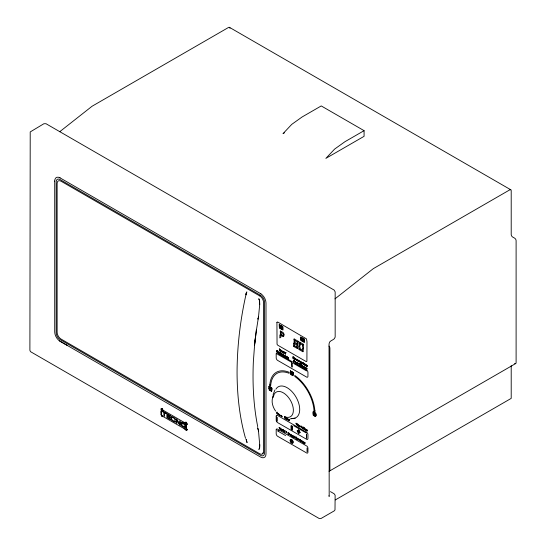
<?xml version="1.0" encoding="UTF-8"?>
<svg xmlns="http://www.w3.org/2000/svg" width="546" height="546" viewBox="0 0 546 546"><rect width="100%" height="100%" fill="white"/><g stroke="black" fill="none" stroke-linecap="round" stroke-linejoin="round"><path stroke-width="0.82" d="M259.698 304.641L259.616 301.017L258.79 298.723L259.473 300.232L259.698 304.641L258.504 316.96L256.456 329.825M246.205 294.704C245.338 293.912 247.768 290.841 246.505 292.322C240.452 318.516 237.169 345.393 237.066 372.29L237.066 372.392C237.128 394.608 239.428 416.932 245.529 438.342M259.698 444.526L259.616 448.061L258.865 449.426L259.603 448.143L259.746 445.202L258.449 430.357L257.651 427.716L258.545 431.224M291.96 367.124L291.584 362.346M307.043 451.713L307.057 448.007M279.532 414.66L279.122 414.933L278.856 414.161M246.096 294.84L246.314 292.895M272.863 397.679L273 395.754M279.729 414.762L279.586 415.213L278.972 414.994A0.682 0.396 60 0 1 278.733 414.626L278.753 413.772M186.118 429.333L186.166 424.194L185.674 423.273L162.114 409.63C160.565 410.23 160.77 414.694 162.203 416.038L185.763 429.559L186.179 429.095L186.166 424.194M255.364 337.687L254.443 345.563L256.429 329.627L254.525 345.884L253.371 361.493C252.402 383.272 253.433 405.221 257.712 426.631M258.545 316.612L257.937 319.035M258.408 317.642L258.005 318.939M273.102 394.608L274.904 390.001M273.751 395.311C270.598 400.279 272.44 406.593 275.587 411.056M280.903 415.847L280.214 415.711A0.682 0.396 60 0 1 279.975 415.342L279.927 415.192M59.691 131.743L92.069 106.245L228.467 27.491A2.082 1.201 -60 0 1 229.941 28.344M334.971 298.874L373.334 268.632L509.732 189.878A2.082 1.201 -60 0 1 511.206 190.731L511.206 234.493A2.082 1.201 60 0 0 512.674 237.039L514.632 238.165A2.082 1.201 60 0 1 516.106 240.711L516.106 362.612A2.082 1.201 60 0 1 514.632 363.459M284.493 132.801L283.019 133.647L291.776 124.351L302.129 116.96L321.239 105.931L364.08 130.665L364.08 136.323L325.866 158.381L334.623 149.085L344.97 141.694L364.08 130.665M329.47 471.062L515.67 363.561M335.305 499.938L511.206 398.382L511.206 365.69M292.793 363.063L292.09 363.725L292.083 366.994M295.181 418.229L291.755 418.509M277.095 412.319L276.938 413.465L277.9 414.073A0.853 0.491 60 0 1 277.566 414.189L277.457 414.155A1.372 0.792 60 0 1 277.102 413.929L276.733 412.182A0.908 0.526 60 0 1 276.952 412.087A1.099 0.635 60 0 1 277.136 412.107M290.24 418.884L294.519 418.236A17.786 10.272 60 0 0 295.297 395.891A17.786 10.272 60 0 0 275.921 389.155M163.486 410.415C160.08 407.145 160.934 414.803 162.203 416.038M184.132 428.706L185.763 429.559M277.941 430.275L279.026 430.903M277.6 430.93L285.613 435.558M229.511 27.389L510.776 189.776M59.63 177.634L260.913 293.83M291.311 362.114L277.545 354.258M293.652 363.465L306.559 370.918M285.333 417.062L284.807 416.755L284.807 418.379L284.596 416.632M281.197 416.298L281.531 415.806L282.159 416.851L281.668 415.731M293.652 425.696L306.559 433.149M330.432 491.625L334.125 493.761L335.128 495.195L334.998 509.93L334.125 510.94L321.137 518.434L319.062 518.434L30.446 351.624L29.893 350.286L30.214 131.941L43.919 123.717L46.001 123.717L334.125 290.069L335.162 291.864L335.162 337.1C334.657 340.52 328.842 340.035 329.04 344.028L329.183 496.457L328.863 495.802M59.296 340.759L66.94 345.243M183.941 422.229L185.674 423.273M284.138 351.972L283.927 351.842A0.73 0.423 60 0 0 283.667 351.836L283.572 352.743A0.682 0.396 60 0 0 283.811 353.112L284.418 353.33L284.527 352.579A0.73 0.423 60 0 0 284.091 351.945M297.911 362.994L297.7 362.865A0.73 0.423 60 0 0 297.44 362.858C296.553 363.636 298.628 365.254 298.3 363.595M297.809 438.431L297.59 438.308A0.737 0.43 60 0 0 297.331 438.295L297.236 439.209A0.689 0.396 60 0 0 297.474 439.585L298.089 439.803L298.205 439.045A0.737 0.43 60 0 0 297.761 438.404M280.112 415.226L280.562 415.738L280.76 415.253M306.77 365.417C307.098 367.076 305.023 365.451 305.917 364.673A0.73 0.423 60 0 1 306.17 364.687L306.388 364.81A0.73 0.423 60 0 1 306.736 365.41M298.915 360.879C299.242 362.619 297.058 360.756 298.136 360.121A0.73 0.423 60 0 1 298.314 360.148L298.525 360.278A0.73 0.423 60 0 1 298.88 360.872M246.15 439.578L247.065 442.629L246.123 439.202M278.419 413.465L278.419 414.694L278.228 413.349M54.716 180.999L54.716 331.961A7.624 4.402 60 0 0 60.108 341.298L260.606 457.057A7.624 4.402 60 0 0 265.998 453.944L265.998 302.982A7.624 4.402 60 0 0 260.606 293.646M328.972 471.157A2.082 1.201 60 0 0 329.9 470.113L329.9 348.218A2.082 1.201 60 0 0 328.972 346.103M297.863 362.967A0.73 0.423 60 0 1 298.259 363.588M54.716 181.197A7.63 4.409 60 0 1 60.108 177.887M263.152 453.071A5.201 3.003 60 0 1 262.496 453.084M273.382 396.867A14.223 8.21 60 0 1 283.838 393.127A14.223 8.21 60 0 1 293.359 409.609A14.223 8.21 60 0 1 284.889 416.796M276.945 417.321L276.952 421.219L276.945 417.321M279.497 325.047L279.518 327.75L282.732 329.607L282.712 326.822L279.518 325M291.236 426.829L291.23 429.422L291.223 425.518L291.236 426.829M292.192 426.119L292.199 430.023L292.192 426.119M306.483 435.626L306.477 438.226L306.47 434.323L306.483 435.626M313.267 412.128C312.278 419.621 320.079 414.359 313.267 412.128M315.991 415.554L315.636 416.612L313.192 415.158L313.09 411.65L315.731 413.104L315.991 415.554M276.201 416.141L276.194 420.099A2.047 1.181 60 0 0 277.641 422.631L306.866 439.441A2.047 1.181 60 0 0 307.937 438.609L307.944 434.65A2.047 1.181 60 0 0 307.029 432.548L277.266 415.301A2.047 1.181 60 0 0 276.201 416.141M276.201 353.917L276.194 357.869A2.047 1.181 60 0 0 277.641 360.401L306.866 377.218A2.047 1.181 60 0 0 307.937 376.378L307.944 372.42A2.047 1.181 60 0 0 307.029 370.325L277.266 353.078A2.047 1.181 60 0 0 276.201 353.917M276.201 429.791L276.194 433.749A2.047 1.181 60 0 0 277.641 436.281L306.866 453.098A2.047 1.181 60 0 0 307.937 452.259L307.944 448.3A2.047 1.181 60 0 0 307.029 446.205L277.266 428.958A2.047 1.181 60 0 0 276.201 429.791M181.879 423.703L182.091 425.634L184.746 426.876A30.385 17.54 60 0 0 184.746 424.89L182.241 423.082L181.879 423.703M171.833 417.444C170.509 419.089 174.14 422.433 174.672 420.652L175.396 421.601A1.201 0.696 60 0 1 174.679 422.044L171.813 420.386A1.194 0.689 60 0 1 171.103 419.144L171.11 416.837A1.201 0.689 60 0 1 171.621 416.373L174.563 417.997A1.194 0.689 60 0 1 175.375 419.321L175.403 419.799L174.652 419.369L174.304 418.482A26.713 15.425 60 0 0 172.167 417.246L171.833 417.444M281.941 429.722C280.391 429.136 281.716 430.917 282.173 430.692C282.671 429.122 280.33 428.555 281.941 429.722M288.875 420.058L288.008 419.621L288.868 420.324L288.131 420.283L287.96 419.021A0.696 0.403 60 0 1 288.233 419.007L288.875 420.058M292.246 435.906C289.817 434.814 293.393 437.032 291.496 436.138A0.682 0.396 60 0 1 291.257 435.763L291.325 434.862A0.696 0.403 60 0 1 291.598 434.848L292.246 435.906M295.509 359.207L294.649 358.777L295.502 359.473L294.772 359.432L294.601 358.183A0.689 0.396 60 0 1 294.874 358.162L295.509 359.207M295.993 362.564L295.14 362.128L295.987 362.824L295.256 362.79L295.086 361.534A0.689 0.396 60 0 1 295.359 361.52L295.993 362.564M302.627 363.315L301.774 362.885L302.62 363.581L301.89 363.54L301.72 362.291A0.689 0.396 60 0 1 301.993 362.278L302.627 363.315M302.743 366.462L301.89 366.025L302.737 366.721L302.006 366.687L301.836 365.431A0.689 0.396 60 0 1 302.109 365.417L302.743 366.462M304.088 363.929L303.317 364.182L304.34 364.974L304.211 363.684L303.405 363.261L304.088 363.929M304.197 442.574C302.634 441.96 303.972 443.775 304.429 443.536C304.927 441.967 302.586 441.407 304.197 442.574M305.555 429.6L304.688 429.156L305.548 429.866L304.805 429.825L304.634 428.555A0.696 0.403 60 0 1 304.907 428.542L305.555 429.6M306.538 429.927C304.886 429.313 306.497 431.306 306.75 430.801C307.2 429.258 304.941 428.815 306.538 429.927M289.66 434.172C288.841 436.131 289.1 431.354 289.66 434.172M181.156 422.74L181.245 425.3A1.201 0.689 60 0 0 181.866 426.194L184.766 427.866A1.201 0.696 60 0 0 185.476 427.422L185.476 425.204A1.194 0.689 60 0 0 184.671 423.832L181.968 422.276A1.194 0.689 60 0 0 181.163 422.645L181.156 422.74M276.924 322.433L277.047 344.192A1.658 0.955 60 0 0 278.03 345.359L306.081 361.513A1.665 0.962 60 0 0 306.907 361.145L306.982 341.673L306.518 338.916L277.757 322.065A1.665 0.962 60 0 0 276.924 322.433M282.412 354.34L282.917 355.705A1.365 0.792 60 0 0 283.272 355.931L283.381 355.965A0.853 0.491 60 0 0 283.654 355.917C282.91 355.883 281.832 353.207 283.695 354.593A0.826 0.478 60 0 0 283.374 354.136L283.053 353.924A1.092 0.628 60 0 0 282.767 353.863A0.908 0.526 60 0 0 282.555 353.965L282.412 354.34M295.57 437.421L296.089 438.8A1.379 0.799 60 0 0 296.444 439.025L296.553 439.059A0.86 0.498 60 0 0 296.826 439.011C296.014 438.97 295.038 436.274 296.867 437.68A0.833 0.478 60 0 0 296.546 437.216L296.219 436.998A1.106 0.635 60 0 0 295.939 436.937A0.915 0.526 60 0 0 295.714 437.039L295.57 437.421M302.402 427.375L302.914 428.747A1.379 0.799 60 0 0 303.269 428.972L303.378 429.006A0.86 0.498 60 0 0 303.651 428.958C302.975 428.91 301.754 426.242 303.699 427.627A0.833 0.478 60 0 0 303.371 427.163L303.05 426.952A1.106 0.635 60 0 0 302.764 426.89A0.915 0.526 60 0 0 302.545 426.986L302.402 427.375M299.768 439.325C299.59 443.209 300.675 438.725 299.768 439.325M304.716 364.407C304.948 366.455 305.801 363.718 304.716 364.407M276.617 351.03L277.204 352.409A1.385 0.799 60 0 0 277.6 352.648L278.085 352.661L278.085 351.979L277.409 351.59L277.88 352.074C277.573 353.439 275.969 350.409 277.409 350.866C278.562 352.484 277.655 349.979 276.713 350.709A1.372 0.792 60 0 0 276.617 351.03M281.859 351.214C282.268 352.259 282.91 352.661 281.688 351.535C281.804 350.129 283.299 351.651 281.859 351.214M296.99 359.944C297.406 360.974 298.014 361.397 296.826 360.271C296.915 358.831 298.457 360.428 296.99 359.944M300.123 426.453C299.31 427.689 299.583 424.426 300.123 426.453M305.617 368.106C304.791 369.314 305.091 366.113 305.617 368.106M293.25 436.472C292.363 437.605 292.731 434.486 293.25 436.472M299.379 361.268C299.153 363.336 298.942 359.486 300.075 361.391C299.993 364.011 300.273 360.66 299.379 361.268M301.16 362.462C300.293 363.568 300.641 360.503 301.16 362.462M298.676 439.441C298.334 441.509 298.396 437.544 299.406 439.667C299.276 442.321 299.542 438.691 298.676 439.441M284.364 352.777C283.449 353.945 283.797 350.73 284.364 352.777M284.848 356.149C283.981 357.343 284.248 354.088 284.848 356.149M285.483 356.333L285.476 357.18L285.278 355.739L286.698 356.593L286.841 357.971L286.561 356.681L286.179 356.64L286.159 357.575L285.92 356.347L285.483 356.333M287.926 357.93C287.087 359.104 287.428 355.937 287.926 357.93M286.227 418.345L286.213 419.192L286.022 417.745L287.442 418.598L287.585 419.983L287.244 418.632L286.903 419.587L286.657 418.359L286.227 418.345M288.827 433.401C289.107 437.291 290.69 432.152 288.827 433.401M293.236 436.977C292.253 436.971 292.629 437.79 293.434 437.087C293.905 434.111 291.161 436.507 293.236 436.977M298.136 363.793C297.263 364.987 297.543 361.745 298.136 363.793M298.751 361.077C297.85 362.244 298.177 359.043 298.751 361.077M301.146 362.953C299.42 362.81 301.931 364.53 301.344 361.916C300.641 360.797 299.693 362.783 301.146 362.953M298.034 439.25C297.14 440.438 297.44 437.175 298.034 439.25M298.88 425.743C298.027 426.958 298.259 423.655 298.88 425.743M303.18 366.53C302.757 368.243 302.941 364.592 304.525 367.137C304.272 369.594 304.791 366.502 303.876 366.83C303.651 369.267 303.999 365.779 303.18 366.53M301.795 441.236L301.781 442.089L301.59 440.636L303.016 441.489L303.166 442.888L302.88 441.584L302.498 441.543L302.477 442.492L302.231 441.25L301.795 441.236M306.613 365.615C305.699 366.782 306.04 363.581 306.613 365.615M306.852 368.823C305.978 370.017 306.258 366.775 306.852 368.823M269.813 384.998L269.765 385.851L270.652 386.363L270.693 385.51L269.813 384.998M294.035 358.094L293.816 358.606L293.154 358.299L293.154 356.907L294.035 358.094M294.253 358.224L293.96 358.852L292.943 358.394L292.943 356.565L293.898 357.193L294.253 358.224M288.131 358.026L288.09 358.312A0.744 0.43 60 0 1 287.906 358.51L287.128 358.135L287.128 356.299L288.131 358.026M278.569 352.361C277.73 354.927 279.115 350.484 278.569 352.361M283.019 351.842C282.193 354.402 283.551 349.959 283.019 351.842M282.651 430.2L282.644 431.04L282.446 429.579L283.231 430.036L283.429 429.682L283.654 431.62L283.087 429.955L282.651 430.2M289.312 420.147C288.363 422.7 289.865 418.256 289.312 420.147M301.044 440.82C300.252 443.386 301.549 438.936 301.044 440.82M307.241 365.813C306.436 368.325 307.739 363.977 307.241 365.813M304.907 443.052C304.061 445.638 305.453 441.154 304.907 443.052M307.241 430.405C306.408 432.992 307.78 428.508 307.241 430.405M281.941 430.043L281.354 429.873L281.941 430.043M304.088 364.243L303.501 364.08L304.088 364.243M304.197 442.895L303.603 442.724L304.197 442.895M306.538 430.248L305.944 430.077L306.538 430.248M283.981 355.48L284.056 356.115A0.682 0.396 60 0 0 284.295 356.483L284.903 356.702L285.012 355.951A0.703 0.403 60 0 0 284.623 355.344L284.411 355.214A0.73 0.423 60 0 0 284.152 355.207L283.981 355.48M298.007 425.068L298.082 425.709A0.689 0.396 60 0 0 298.321 426.085L298.935 426.303L299.044 425.539A0.71 0.409 60 0 0 298.655 424.931L298.007 425.068M305.985 368.161C305.617 369.069 307.364 370.045 307.009 368.625A0.696 0.403 60 0 0 306.627 368.024L306.408 367.895A0.73 0.423 60 0 0 306.231 367.868L305.985 368.161M293.707 343.216L293.495 346.103L294.581 345.577L294.697 344.076L294.123 343.024L293.707 343.216M294.765 361.22L294.553 361.561L293.762 361.199L293.557 361.821L293.557 359.991L294.765 361.22M297.966 345.673L297.747 348.56L296.84 346.874L296.956 345.379L297.631 345.052L297.966 345.673M299.092 346.328L298.874 349.208L299.959 348.682L300.082 347.188L299.508 346.137L299.092 346.328M303.344 348.785L303.132 351.665L302.218 349.986L302.334 348.491L303.01 348.157L303.344 348.785M279.197 324.699L279.422 328.078L282.93 330.03L282.828 326.528L279.197 324.699M283.278 333.927L283.176 335.333L283.702 336.329L284.22 334.473L283.79 333.688L283.278 333.927M290.376 370.877L290.431 374.003L293.236 375.709L293.304 372.461L290.376 370.877M300.675 337.1L300.901 340.479L304.402 342.431L304.306 338.93L300.675 337.1M294.041 339.093L294.151 342.608L294.84 342.274L294.956 340.786L294.041 339.093M297.215 342.076L297.092 343.577L297.659 344.635L298.075 344.43L298.3 341.557L297.215 342.076M299.426 342.205L299.536 345.72L300.218 345.379L300.334 343.891L299.426 342.205M302.593 345.181L302.477 346.683L303.044 347.741L303.453 347.536L303.678 344.663L302.593 345.181M280.002 335.005L279.777 337.899L280.794 337.408L280.924 335.804L280.391 334.821L280.002 335.005M280.31 331.129L280.412 334.425L281.053 334.111L281.163 332.712L280.31 331.129M288.411 433.824C286.568 433.34 289.162 435.101 288.527 432.93C287.08 431.497 288.397 432.998 288.411 433.824M304.525 364.23C305.296 367.642 306.367 362.892 304.525 364.23M300.327 426.569C298.826 428.576 299.147 423.314 300.327 426.569M305.815 368.222C304.334 370.202 304.654 365.015 305.815 368.222M301.829 339.121L301.651 339.933L301.631 338.493L301.829 339.121M302.866 339.598L302.58 340.902L302.115 340.056L302.552 338.588L302.866 339.598M303.624 340.158L303.446 340.97L303.433 339.53L303.624 340.158M295.707 358.934C296.539 362.039 296.894 358.749 295.734 358.865M296.191 362.285C297.133 365.513 297.27 361.875 296.191 362.285M290.076 434.261C290.977 437.51 291.257 433.865 290.076 434.261M279.115 427.491C280.446 432.07 280.521 426.883 279.115 427.491M295.987 423.239C297.29 427.811 297.413 422.652 295.987 423.239M294.547 361.104L293.762 360.981L293.762 360.333L294.547 361.104M187.244 429.258L186.814 430.207L185.77 430.112A2.088 1.208 60 0 0 187.244 429.258M161.172 408.899L161.056 409.486A2.088 1.208 60 0 1 162.537 408.633L161.172 408.899M269.076 386.739C269.001 387.878 270.161 386.411 269.076 386.739M271.799 388.472L271.157 387.865L271.799 388.472M294.69 358.456L295.304 358.968L294.69 358.456M295.181 361.814L295.789 362.319L295.181 361.814M288.049 419.301L288.663 419.813L288.049 419.301M301.815 362.571L302.423 363.076L301.815 362.571M301.931 365.711L302.539 366.216L301.931 365.711M291.421 435.148L292.035 435.66L291.421 435.148M304.729 428.835L305.344 429.354L304.729 428.835M281.675 353.125L281.217 354.757L281.675 353.125M285.886 352.457L285.421 354.095L285.886 352.457M299.645 363.479L299.188 365.103L299.645 363.479M284.916 430.466L284.452 432.118L284.916 430.466M294.833 436.193L294.369 437.837L294.833 436.193M301.658 426.139L301.194 427.791L301.658 426.139M280.241 350.512L279.388 348.737L279.388 350.573L279.586 349.126L280.235 351.064L280.699 349.795L280.903 351.453L280.617 349.454L280.241 350.512M300.996 337.401L300.996 340.151L304.211 342.001L304.19 339.223L300.996 337.401M290.697 371.184C289.523 378.555 297.563 373.71 290.697 371.184M282.207 326.945L279.914 325.607L282.207 326.945M282.207 327.382L279.914 326.044L282.207 327.382M282.207 327.764L279.914 326.426L282.207 327.764M282.207 328.201L279.914 326.863L282.207 328.201M282.207 328.631L279.914 327.293L282.207 328.631M292.206 441.325L291.666 442.089L291.127 440.697L292.206 441.325M292.485 441.298L291.666 442.458L290.854 440.356L292.485 441.298M298.642 429.941L297.113 430.835L298.642 433.34L300.17 432.603L298.642 429.941M298.642 430.2L297.338 430.965L298.642 433.094L299.938 432.466L298.642 430.2M269.342 389.605L269.164 390.035L269.492 389.844A2.157 1.242 60 0 0 271.348 390.916L271.676 391.489L271.498 390.854A2.157 1.242 60 0 0 271.778 388.97A0.778 0.45 60 0 0 271.819 388.008A0.778 0.45 60 0 0 270.973 387.66L269.867 387.025A0.778 0.45 60 0 0 269.028 386.397A0.778 0.45 60 0 0 269.062 387.401A2.157 1.242 60 0 0 269.342 389.605M281.094 334.48L280.589 334.732L281.013 335.517L283.012 336.67L283.524 336.425L283.094 335.633L281.094 334.48M294.874 342.663L294.342 342.936L294.792 343.768L296.922 345.004L297.474 344.744L297.01 343.898L294.874 342.663M283.64 333.388L283.128 333.64L281.361 332.623L280.507 331.04L283.21 332.603L283.64 333.388M298.136 341.236L297.051 341.776L295.168 340.69L294.253 338.998L298.136 341.236M303.515 344.349L302.429 344.881L300.546 343.796L299.638 342.103L303.515 344.349M294.751 345.891L293.666 346.423L297.55 348.662L296.635 346.983L294.751 345.891M300.136 349.003L299.051 349.529L302.928 351.774L302.02 350.088L300.136 349.003M297.679 423.914C296.703 425.252 298.45 427.095 297.679 423.914M280.808 428.166C279.832 429.504 281.579 431.347 280.808 428.166M260.606 295.345L60.108 179.586A5.542 3.201 59.4 0 0 56.183 181.845L56.183 332.807A5.542 3.242 60 0 0 60.108 339.598L260.606 455.357A5.542 3.201 60.6 0 0 264.53 453.098L264.53 302.136A5.542 3.16 60 0 0 260.606 295.345M259.671 295.884L61.043 181.211A5.542 3.201 60 0 0 57.125 183.47L57.125 332.268A5.542 3.201 60 0 0 61.043 339.059L259.671 453.733A5.542 3.201 60 0 0 263.588 451.474L263.588 302.675A5.542 3.201 60 0 0 259.671 295.884M281.415 349.911L281.415 349.911M303.05 362.401L303.05 364.23L303.05 362.401M281.415 350.416L281.415 351.747L281.415 350.416M279.306 351.781L279.306 351.781M279.791 352.068L279.791 353.904L279.791 352.068M280.289 352.354L280.289 354.19L280.289 352.354M288.561 357.132L288.561 357.132M301.563 364.619L300.307 363.895L301.037 366.141L301.037 364.53L301.563 364.619M279.306 352.293L279.306 353.617L279.306 352.293M288.561 357.637L288.561 358.968L288.561 357.637M291.387 372.01L290.998 371.785L291.387 372.01M292.813 372.836L291.591 372.126L292.813 372.836M291.387 372.816L290.998 372.59L291.387 372.816M292.813 373.641L291.591 372.938L292.813 373.641M291.387 373.532L290.998 373.307L291.387 373.532M292.813 374.358L291.591 373.648L292.813 374.358M270.727 385.107L269.84 384.596A31.961 18.455 60 0 1 289.162 372.283L289.162 373.314A30.712 17.731 60 0 0 270.727 385.107M314.851 410.585L313.97 410.073A30.712 17.731 60 0 0 294.779 376.44L294.772 375.416A31.961 18.455 60 0 1 314.851 410.585M314.885 411.022L313.998 410.51L314.046 411.418L314.926 411.923L314.885 411.022M314.626 413.056L314.066 413.035L314.626 413.902L314.626 413.056M270.557 387.899L270.372 388.943L271.314 389.489L270.557 388.786L270.557 387.899M314.987 414.441L314.025 413.882L314.025 415.015L314.987 415.574L314.987 414.441M304.245 427.661L304.245 429.518L304.245 427.661M285.722 417.574L285.722 418.905L285.722 417.574M298.764 430.705L298.764 432.678L298.764 430.705M300.539 439.516L300.539 439.516M286.288 431.62L286.104 432.016L285.667 431.763L286.288 432.842L286.288 432.336L286.725 432.589L286.288 431.62M300.539 440.028L300.539 441.373L300.539 440.028M166.12 413.104L162.251 410.872L162.251 411.507L163.861 412.435L163.861 415.854L164.612 416.291L164.612 412.872L166.12 413.738L166.12 413.104M170.318 415.526L166.858 413.527L166.858 417.581L170.318 419.581L170.318 418.891L167.561 417.294L167.561 416.195L170.215 417.731L170.215 417.035L167.561 415.499L167.561 414.571L170.318 416.161L170.318 415.526M176.884 419.314L176.153 418.891L176.153 422.952L176.904 423.389L176.904 420.304L179.586 424.931L180.371 425.389L180.371 421.328L179.566 420.864L179.566 423.976L176.884 419.314M186.336 422.502L185.77 422.051A2.088 1.208 60 0 1 187.244 424.604L186.336 422.502M162.537 416.694L161.493 415.588L161.056 414.134A2.088 1.208 60 0 0 162.537 416.694M269.117 388.513A1.877 1.085 60 0 0 271.287 390.643A1.877 1.085 60 0 0 270.857 387.79A1.877 1.085 60 0 0 269.117 388.513M290.158 440.308A2.143 1.242 60 0 0 292.301 443.297A2.143 1.242 60 0 0 292.54 440.417A2.143 1.242 60 0 0 290.158 440.308M290.404 440.479A1.795 1.037 60 0 0 292.199 442.977A1.795 1.037 60 0 0 292.397 440.567A1.795 1.037 60 0 0 290.404 440.479"/></g></svg>
